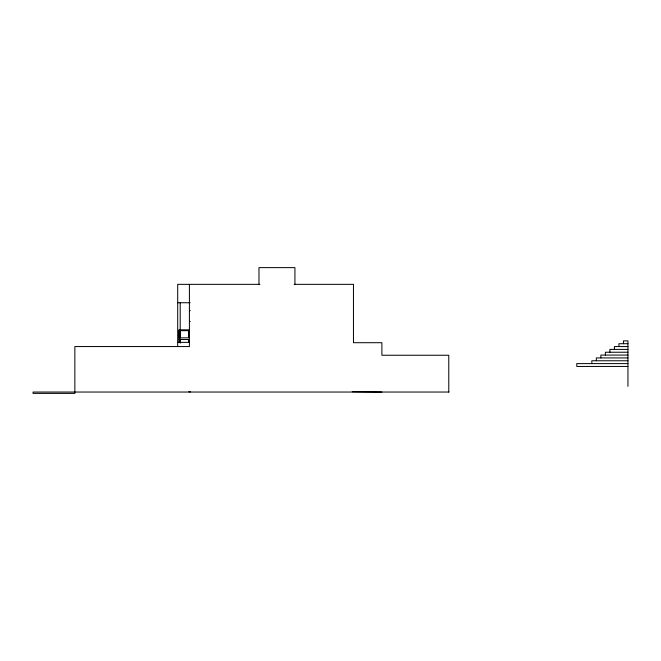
<?xml version="1.0" encoding="UTF-8"?>
<svg xmlns="http://www.w3.org/2000/svg" width="661" height="661" viewBox="0 0 661 661"><rect width="100%" height="100%" fill="white"/><g stroke="black" fill="none" stroke-linecap="round" stroke-linejoin="round"><path stroke-width="0.99" d="M259.93 284.346L177.702 284.346L177.702 346.43M294.162 284.346L353.461 284.346L353.461 342.704L381.893 342.704L381.893 355.246L448.778 355.246L448.778 392.039M177.702 302.738L190.145 302.738M189.41 310.604L190.244 310.604M189.41 321.469L190.244 321.469M189.41 329.831L178.957 329.831L178.957 342.373M178.957 330.665L178.957 337.862M178.957 339.531L179.627 339.531M177.702 342.373L189.41 342.373M627.95 343.712L618.919 343.712L618.919 346.554M627.95 346.554L614.408 346.554L614.408 349.396M627.95 349.396L609.888 349.396L609.888 352.239M627.95 352.239L605.377 352.239L605.377 355.081M627.95 355.081L600.857 355.081L600.857 357.923M627.95 357.923L596.346 357.923L596.346 360.766M627.95 360.766L591.826 360.766L591.826 363.608M627.95 363.608L576.78 363.608L576.78 366.45L627.95 366.45M352.288 391.709L381.893 392.039M449.034 392.039L33.05 392.039L33.05 393.378L74.858 393.378L74.858 346.554L189.41 346.554L189.41 284.346M627.95 386.355L627.95 340.869L623.439 340.869L623.439 343.712M294.93 284.445L294.93 267.622L258.98 267.622L258.98 284.346M190.244 391.37L190.244 392.039M189.071 391.37L189.071 392.039M188.575 342.373L188.575 339.531L179.792 339.531L179.792 342.373M180.461 330.665L180.461 337.862M180.213 302.738L180.213 330.178M180.213 339.151L180.213 343.191M179.627 329.831L179.627 342.373M188.575 330.665L179.792 330.665L179.792 337.862L188.575 337.862L188.575 330.665"/></g></svg>
